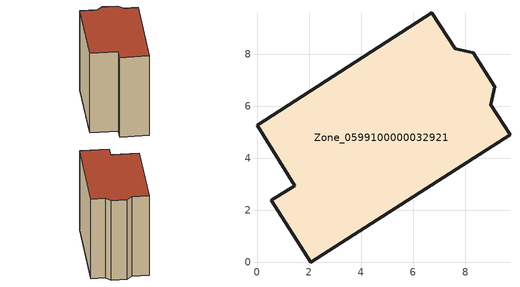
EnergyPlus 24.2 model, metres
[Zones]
Zone_0599100000032921
 floor ground (C_G): 7.61,8.21 8.3,8.06 9.13,6.75 8.98,6.06 9.72,4.91 2.07,0 0.54,2.38 1.45,2.95 0,5.26 6.72,9.59 z0
 wall outside (C_F): 1.45,2.95 0.54,2.38 2.07,0 9.72,4.91 8.98,6.06 9.13,6.75 8.3,8.06 7.61,8.21 6.72,9.59 0,5.26 1.45,2.95 z0:8.69
 roof outside (C_R): 6.72,9.59 0,5.26 1.45,2.95 0.54,2.38 2.07,0 9.72,4.91 8.98,6.06 9.13,6.75 8.3,8.06 7.61,8.21 z8.69
[BUILDING]
Pand.0599100000032921: North Axis=0; Terrain=City; Loads Convergence Tolerance Value=0.04; Temperature Convergence Tolerance Value=0.4; Solar Distribution=FullExterior; Maximum Number of Warmup Days=25; Minimum Number of Warmup Days=1
[Site:Location]
Rotterdam.The.Hague.AP_ZH_NLD Design_Conditions: Latitude=51.96; Longitude=4.45; Time Zone=1; Elevation=-4.5
[SITE:GROUNDTEMPERATURE:BUILDINGSURFACE]
18, 18, 18, 18, 18, 18, 18, 18, 18, 18, 18, 18
[MATERIAL] Thermal Absorptance=0.9; Solar Absorptance=0.7; Visible Absorptance=0.7
Name | Roughness | Thickness | Conductivity | Density | Specific Heat
G.TI.1946 | MediumSmooth | 0.15 | 1 | 540 | 1210
F.TI.1946 | Rough | 0.3 | 0.857143 | 1920 | 840
R.TI.1946 | MediumRough | 0.2 | 0.1 | 1500 | 1000
[CONSTRUCTION]
C_G: G.TI.1946
C_F: F.TI.1946
C_R: R.TI.1946
[ZONE]
Zone_0599100000032921: Type=1; Multiplier=1; Ceiling Height=Autocalculate; Volume=Autocalculate; Floor Area=autocalculate; Part of Total Floor Area=Yes
[ZONEINFILTRATION:DESIGNFLOWRATE]
Infil_Zone_0599100000032921: Zone or ZoneList or Space or SpaceList=Zone_0599100000032921; Schedule=AlwaysOn; Design Flow Rate Calculation Method=Flow/Area; Flow Rate per Floor Area=0.003; Constant Term Coefficient=1; Temperature Term Coefficient=0; Velocity Term Coefficient=0; Velocity Squared Term Coefficient=0
[HVACTEMPLATE:ZONE:IDEALLOADSAIRSYSTEM]
Zone_0599100000032921: Maximum Heating Supply Air Temperature=50; Minimum Cooling Supply Air Temperature=13; Maximum Heating Supply Air Humidity Ratio=0.0156; Minimum Cooling Supply Air Humidity Ratio=0.0077; Heating Limit=NoLimit; Cooling Limit=NoLimit; Dehumidification Control Type=ConstantSensibleHeatRatio; Cooling Sensible Heat Ratio=0.7; Dehumidification Setpoint=60; Humidification Control Type=None; Humidification Setpoint=30; Outdoor Air Method=None; Outdoor Air Flow Rate per Person=0.00944; Outdoor Air Flow Rate per Zone Floor Area=0; Outdoor Air Flow Rate per Zone=0; Demand Controlled Ventilation Type=None; Outdoor Air Economizer Type=NoEconomizer; Heat Recovery Type=None; Sensible Heat Recovery Effectiveness=0.7; Latent Heat Recovery Effectiveness=0.65
[ZONECONTROL:THERMOSTAT]
ThermostatControl_Zone_0599100000032921: Zone or ZoneList=Zone_0599100000032921; Control Type Schedule=DualSetpointControlType; Control 1=Thermostat_Zone_0599100000032921; Temperature Difference Between Cutout And Setpoint=0
[THERMOSTATSETPOINT:DUALSETPOINT]
Thermostat_Zone_0599100000032921: Heating Setpoint Temperature Schedule=HeatingSetpoint_Zone_0599100000032921; Cooling Setpoint Temperature Schedule=CoolingSetpoint_Zone_0599100000032921
[SCHEDULE:COMPACT]
HeatingSetpoint_Zone_0599100000032921: Through: 12/31, For: AllDays, Until: 24:00, 21
CoolingSetpoint_Zone_0599100000032921: Through: 12/31, For: AllDays, Until: 24:00, 24
DualSetpointControlType: Through: 12/31, For: AllDays, Until: 24:00, 4
AlwaysOn: Through: 12/31, For: AllDays, Until: 24:00, 1
